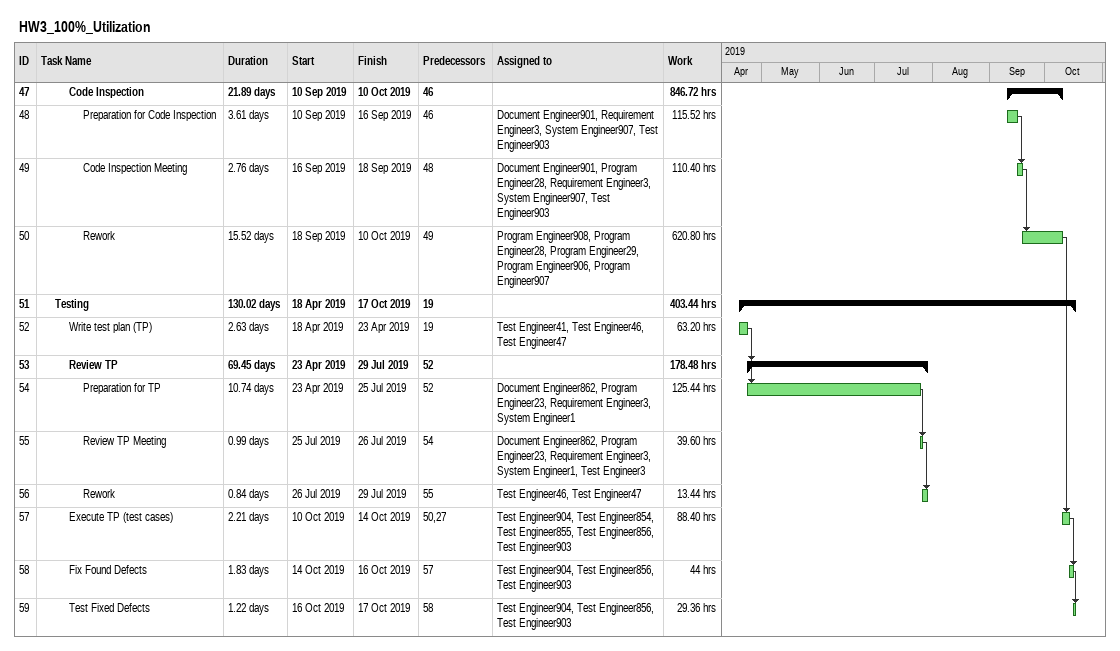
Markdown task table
HW3_100%_Utilization

| ID | Level | Task | Duration | Start | Finish | Predecessors | Resources | Work (h) |
|---|---|---|---|---|---|---|---|---|
| 47 | 3 | **Code Inspection** | 21.89d | 2019-09-10 | 2019-10-10 | 46 |  | 846.72 |
| 48 | 4 | Preparation for Code Inspection | 3.61d | 2019-09-10 | 2019-09-16 | 46 | Document Engineer901, Requirement Engineer3, System Engineer907, Test Engineer903 | 115.52 |
| 49 | 4 | Code Inspection Meeting | 2.76d | 2019-09-16 | 2019-09-18 | 48 | Document Engineer901, Program Engineer28, Requirement Engineer3, System Engineer907, Test Engineer903 | 110.40 |
| 50 | 4 | Rework | 15.52d | 2019-09-18 | 2019-10-10 | 49 | Program Engineer908, Program Engineer28, Program Engineer29, Program Engineer906, Program Engineer907 | 620.80 |
| 51 | 2 | **Testing** | 130.02d | 2019-04-18 | 2019-10-17 | 19 |  | 403.44 |
| 52 | 3 | Write test plan (TP) | 2.63d | 2019-04-18 | 2019-04-23 | 19 | Test Engineer41, Test Engineer46, Test Engineer47 | 63.20 |
| 53 | 3 | **Review TP** | 69.45d | 2019-04-23 | 2019-07-29 | 52 |  | 178.48 |
| 54 | 4 | Preparation for TP | 10.74d | 2019-04-23 | 2019-07-25 | 52 | Document Engineer862, Program Engineer23, Requirement Engineer3, System Engineer1 | 125.44 |
| 55 | 4 | Review TP Meeting | 0.99d | 2019-07-25 | 2019-07-26 | 54 | Document Engineer862, Program Engineer23, Requirement Engineer3, System Engineer1, Test Engineer3 | 39.60 |
| 56 | 4 | Rework | 0.84d | 2019-07-26 | 2019-07-29 | 55 | Test Engineer46, Test Engineer47 | 13.44 |
| 57 | 3 | Execute TP (test cases) | 2.21d | 2019-10-10 | 2019-10-14 | 50, 27 | Test Engineer904, Test Engineer854, Test Engineer855, Test Engineer856, Test Engineer903 | 88.40 |
| 58 | 3 | Fix Found Defects | 1.83d | 2019-10-14 | 2019-10-16 | 57 | Test Engineer904, Test Engineer856, Test Engineer903 | 44 |
| 59 | 3 | Test Fixed Defects | 1.22d | 2019-10-16 | 2019-10-17 | 58 | Test Engineer904, Test Engineer856, Test Engineer903 | 29.36 |
